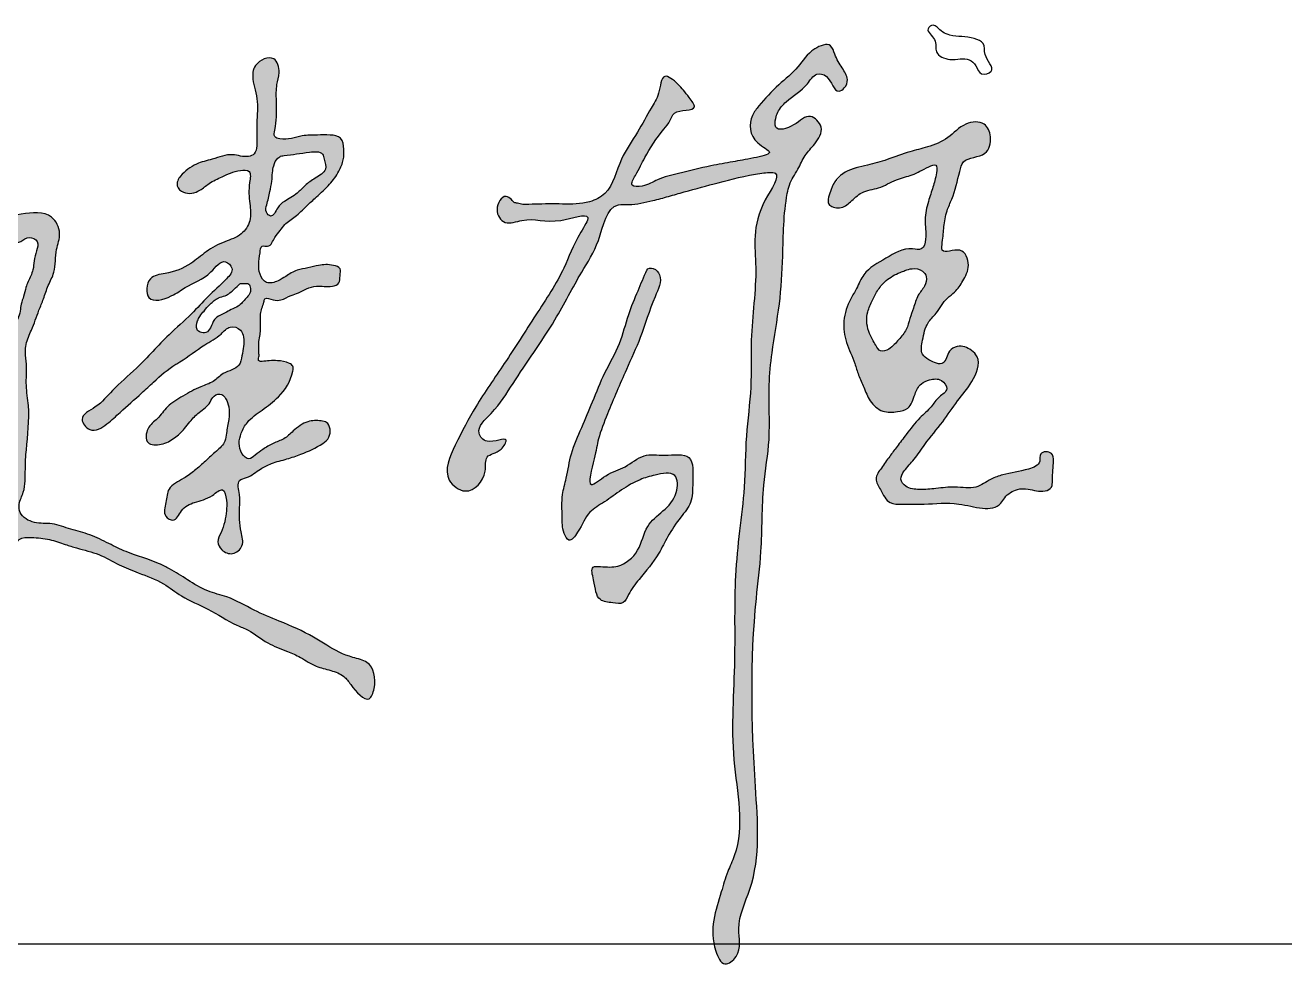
# Model space of a CAD drawing. Extents: x 30064 to 135164, y 17999 to 492668.
# Drawn here: x 111417 to 112410, y 31979 to 32723 of the extents above; entities that cross this region are included whole.
import ezdxf

# ---------------------------------------------------------------- set-up
doc = ezdxf.new("R2010")
doc.units = 0
doc.header["$LTSCALE"] = 1000
doc.header["$MEASUREMENT"] = 0
doc.layers.add('文字和字符', color=7, linetype='Continuous')

msp = doc.modelspace()

# ---------------------------------------------------------------- hatches: boundary and pattern name
at = {"layer": '文字和字符'}
h = msp.add_hatch(color=6, dxfattribs=at)
edge = h.paths.add_edge_path()
edge.add_spline(control_points=[(111819.29, 32581.94), (111819.53, 32581.94), (111844.03, 32582.06), (111859.39, 32581.59), (111880.75, 32592.03), (111884.78, 32616.98), (111900.08, 32637.16), (111909.1, 32655.64), (111917.75, 32667.93), (111918.81, 32687.53), (111933.77, 32675.37), (111938.66, 32668.48), (111949.96, 32654.07), (111928.92, 32657.72), (111925.87, 32646.78), (111916.55, 32636.43), (111906.71, 32621.08), (111900.54, 32608.01), (111892.98, 32595.24), (111906.89, 32595.68), (111916.3, 32602.35), (111935.63, 32606.68), (111954.67, 32611.66), (111975.62, 32615.27), (111988.24, 32617.58), (112010.09, 32621.86), (111988.18, 32631.41), (111987.41, 32648.65), (111998.42, 32663.03), (112010.42, 32675.61), (112027.32, 32689.12), (112035.4, 32703.57), (112052.58, 32710.14), (112055.84, 32697.81), (112060.67, 32690.02), (112066.83, 32681.16), (112064.19, 32673.61), (112055.06, 32667.72), (112052.6, 32683.15), (112039.61, 32685.74), (112032.18, 32672.27), (112019.64, 32665.92), (112010.9, 32655.97), (112008.69, 32649.09), (112007.41, 32638.33), (112025.23, 32643.34), (112034.85, 32655.13), (112048.44, 32641.87), (112040.35, 32629.3), (112031.56, 32620.57), (112026.55, 32608.56), (112019.98, 32599.42), (112015.05, 32576.2), (112015, 32544.74), (112012.64, 32502.62), (112006.17, 32469.17), (112002.76, 32433.53), (112005.47, 32398.52), (111997.69, 32355.09), (111998.8, 32312.99), (111988.53, 32234.2), (111990.25, 32146.12), (111998.18, 32056.59), (111976.4, 32014.82), (111983.28, 31991.82), (111967.44, 31979.2), (111954.55, 32007.27), (111963.58, 32029.96), (111970.28, 32054.87), (111985.91, 32086.92), (111971.42, 32145.93), (111977.87, 32218.44), (111975.68, 32278.94), (111980.27, 32324.02), (111985.15, 32360.55), (111984.74, 32398.56), (111990.5, 32437.09), (111988.29, 32481.23), (111996.5, 32532.59), (111988.15, 32570.38), (112016.02, 32608.44), (111987.14, 32605.03), (111966.76, 32599.37), (111941.49, 32592.93), (111924.53, 32587.81), (111909.92, 32584.19), (111897.08, 32581.04), (111875.96, 32582.68), (111871.29, 32551.72), (111853.16, 32524.93), (111833.22, 32485.04), (111806.35, 32448.52), (111789.33, 32420.08), (111771.06, 32404.36), (111782.04, 32390.98), (111800.28, 32400.84), (111791.97, 32385.4), (111778.88, 32385.05), (111782.16, 32366.87), (111766.68, 32350.27), (111744.7, 32367.07), (111757.79, 32395.32), (111772.71, 32423.95), (111796.42, 32457.68), (111818.97, 32493.37), (111842.3, 32528.58), (111849.9, 32552.1), (111866.78, 32577.58), (111832.12, 32564.14), (111815.7, 32572.95), (111795.22, 32564.15), (111786.33, 32577.21), (111793.92, 32590.43), (111800.47, 32586.02), (111802.47, 32582.93), (111806.12, 32582.61), (111810.63, 32580.9), (111819.19, 32581.94), (111819.29, 32581.94)], knot_values=[0, 0, 0, 0, 30.010681, 59.710914, 78.593199, 120.407305, 154.524141, 185.004149, 203.061643, 222.774317, 238.80713, 258.455944, 270.333782, 293.330836, 302.766156, 314.154011, 351.592667, 373.783884, 384.727657, 395.744414, 413.857163, 437.957453, 474.261753, 498.637383, 521.996218, 540.039757, 556.440551, 586.981856, 599.46137, 631.292047, 659.861277, 686.798362, 704.454635, 714.77327, 731.806988, 745.746399, 755.60273, 762.331918, 783.607358, 794.2488, 808.935268, 839.224822, 854.000646, 861.29652, 870.524529, 890.282084, 910.927322, 927.245681, 946.958313, 963.356978, 980.390735, 1000.003082, 1009.515457, 1078.314372, 1130.678307, 1184.843128, 1219.935368, 1279.461792, 1329.992924, 1402.614913, 1454.086505, 1659.988392, 1772.185683, 1817.246483, 1847.677046, 1862.240127, 1879.608782, 1944.488332, 1967.79145, 1986.349178, 2091.415626, 2201.453187, 2292.790848, 2342.000053, 2390.03078, 2446.006624, 2499.916829, 2551.206876, 2630.928051, 2705.368541, 2736.511304, 2751.139397, 2799.882761, 2838.437816, 2856.100871, 2874.060326, 2900.839764, 2911.90203, 2956.44123, 2995.684828, 3055.617738, 3138.927419, 3179.415616, 3204.798199, 3217.112426, 3237.828089, 3249.032304, 3266.585733, 3281.97368, 3312.759311, 3333.895438, 3372.534497, 3420.293911, 3476.863372, 3540.284988, 3599.822241, 3643.146119, 3661.15915, 3690.737213, 3733.200125, 3751.837118, 3768.448916, 3785.656639, 3792.541545, 3796.752385, 3800.355287, 3806.580356, 3819.839144, 3819.839144, 3819.839144, 3819.839144], degree=3, periodic=0)
h = msp.add_hatch(color=6, dxfattribs=at)
edge = h.paths.add_edge_path()
edge.add_spline(control_points=[(111539.8, 32603.94), (111539.91, 32604.07), (111552.44, 32615.64), (111565.51, 32616.66), (111579.68, 32622.91), (111590.7, 32618.07), (111598.97, 32621.28), (111600.55, 32631.09), (111599.12, 32644.33), (111601.36, 32659.38), (111598.69, 32671.66), (111596.2, 32680.96), (111597.04, 32693.33), (111614.59, 32700.95), (111618.77, 32685.63), (111614.98, 32675.3), (111615.44, 32663.37), (111615.67, 32651.17), (111614.69, 32642.44), (111612.84, 32634.57), (111623.26, 32631.63), (111633.54, 32636.28), (111647.23, 32636.2), (111656.97, 32636.69), (111667.49, 32635.08), (111668.75, 32625.11), (111668.55, 32616.38), (111664.51, 32606.69), (111657.31, 32596.71), (111647.78, 32588.39), (111638.69, 32579.95), (111630.94, 32572.01), (111622.59, 32567.14), (111618.21, 32560.6), (111613.34, 32555.74), (111610.85, 32547.19), (111602.92, 32549.97), (111602.19, 32538.31), (111599.8, 32529.72), (111607.16, 32518.11), (111616.42, 32520.94), (111623.55, 32525.45), (111631.06, 32530.24), (111640.24, 32531.4), (111649.69, 32534.16), (111657.88, 32534.54), (111666.9, 32531.76), (111665.08, 32525.32), (111665.82, 32519.06), (111656.83, 32515.86), (111648.44, 32518.23), (111639.26, 32515.4), (111633.17, 32511.75), (111626.07, 32509.79), (111619.79, 32506.04), (111613.02, 32505.64), (111606.25, 32509.2), (111605.07, 32501.86), (111602.46, 32496.86), (111602.94, 32489.51), (111602.99, 32484.21), (111602.48, 32478.73), (111601.31, 32473.75), (111601.66, 32468.83), (111601.45, 32464.77), (111601.86, 32461.82), (111599.91, 32456.73), (111609.98, 32458.89), (111617.01, 32458.45), (111623.82, 32457.73), (111629.09, 32454.3), (111627.25, 32443.1), (111619.42, 32430.73), (111604.56, 32419.79), (111592.95, 32411.75), (111586.12, 32399.69), (111584.8, 32387.96), (111593.43, 32379.18), (111599.17, 32384.88), (111605.12, 32388.77), (111612.48, 32393.76), (111621.78, 32396.25), (111629.39, 32404.22), (111638.83, 32411.31), (111648.52, 32411.44), (111657.83, 32409.91), (111658.87, 32398.42), (111648.57, 32390.65), (111637.17, 32385.36), (111623.37, 32380.77), (111612.36, 32378.16), (111601.62, 32372.89), (111594.78, 32366.66), (111583.36, 32364.28), (111587.3, 32352.53), (111585.92, 32339.94), (111586.39, 32326.4), (111590.54, 32312.65), (111581.21, 32304.53), (111572.22, 32308.25), (111567.92, 32315.97), (111573.77, 32325.98), (111576.01, 32337.45), (111576.46, 32347.92), (111573.86, 32360.14), (111562.77, 32349.33), (111551.79, 32347.8), (111540.2, 32342.31), (111535.72, 32330.33), (111525.28, 32336.57), (111528.89, 32346.77), (111529.17, 32359.43), (111541.72, 32364.82), (111551.17, 32371.87), (111559.51, 32379.51), (111567.57, 32386.81), (111575.19, 32393.43), (111576.03, 32402.97), (111578.08, 32411.67), (111578.46, 32421.26), (111576.19, 32427.99), (111572.23, 32433.02), (111565.37, 32431.4), (111562.88, 32423.39), (111554.56, 32418.31), (111547.75, 32411.44), (111542.38, 32403.72), (111534.95, 32397), (111525.79, 32392.02), (111511.55, 32391.43), (111512.84, 32406.37), (111522.39, 32412.54), (111529.4, 32423.47), (111542.07, 32430.74), (111553.89, 32437.72), (111565.96, 32441.25), (111573.68, 32450.15), (111586.28, 32452), (111588.65, 32464.95), (111590.75, 32474.09), (111587.46, 32483.86), (111578, 32486.73), (111570.51, 32477.18), (111556.14, 32470.18), (111545.12, 32460.82), (111530.69, 32452.49), (111520.82, 32443.94), (111506.9, 32430.58), (111494.02, 32419.78), (111482.56, 32408.45), (111469.26, 32400.33), (111458.02, 32414.59), (111475.78, 32422.41), (111486.82, 32436.9), (111508.42, 32454.53), (111527.12, 32476.6), (111547.44, 32493.57), (111561.58, 32509.87), (111573, 32519.2), (111582.86, 32530.63), (111572.85, 32540.15), (111561.7, 32523.28), (111545.86, 32518.76), (111532.57, 32508.12), (111511.19, 32502.34), (111513.34, 32525.59), (111531.36, 32527.04), (111546.57, 32533.03), (111560.12, 32545.1), (111573.71, 32552.41), (111587.99, 32556.6), (111595.99, 32568.84), (111594.21, 32583.7), (111593.06, 32595.03), (111596.19, 32608.97), (111583.1, 32608.45), (111573.92, 32603.89), (111562.6, 32599.08), (111554.49, 32591.19), (111544.09, 32589.26), (111534.59, 32595.32), (111539.74, 32603.87), (111539.8, 32603.94)], knot_values=[0, 0, 0, 0, 21.814226, 40.014518, 62.705103, 80.181203, 87.059593, 95.960741, 117.525979, 144.48919, 157.446323, 169.514731, 184.787555, 205.834293, 221.965238, 235.360358, 252.742704, 270.71375, 285.202589, 292.391017, 298.294038, 323.168932, 339.890762, 353.677583, 365.620364, 378.129251, 389.526685, 402.989381, 420.611403, 440.531037, 455.37129, 472.336878, 486.5792, 494.822314, 504.352288, 516.704907, 522.699181, 530.27695, 553.639261, 565.149337, 577.864888, 587.528817, 601.603428, 613.797645, 625.753182, 641.937729, 649.9788, 657.766267, 665.645468, 673.686615, 691.069983, 702.267642, 712.223711, 720.551303, 732.907569, 741.299569, 750.370401, 754.159277, 767.819998, 775.008381, 783.993926, 790.014194, 797.893351, 805.081778, 810.473088, 814.666318, 817.720913, 829.769177, 838.760629, 852.283854, 856.964277, 862.355586, 894.641394, 917.573479, 938.655869, 952.338385, 974.413595, 984.091028, 992.098792, 1002.565424, 1015.429981, 1028.359865, 1041.617731, 1060.692449, 1075.149999, 1081.330321, 1097.650211, 1107.252151, 1133.82575, 1149.932866, 1167.658992, 1180.945792, 1198.851742, 1207.212315, 1222.48382, 1236.906949, 1263.262694, 1278.557776, 1291.815576, 1304.435541, 1313.922398, 1324.654884, 1349.142625, 1361.020488, 1372.838601, 1385.371679, 1406.33795, 1423.525104, 1437.340436, 1446.079862, 1461.351368, 1476.168885, 1496.200813, 1510.803882, 1526.560496, 1542.662576, 1557.114579, 1565.766985, 1581.249459, 1594.824166, 1604.755407, 1610.756543, 1619.414177, 1627.419657, 1643.634371, 1658.03725, 1667.713087, 1682.728431, 1698.677316, 1713.209272, 1728.480822, 1743.495369, 1760.340716, 1781.062409, 1803.083586, 1817.90876, 1831.829559, 1851.204785, 1861.937228, 1882.369986, 1890.726834, 1902.273459, 1915.005119, 1936.427946, 1969.389218, 1974.338724, 2005.754245, 2023.168452, 2055.026844, 2074.268902, 2093.867831, 2107.78631, 2127.599717, 2153.412209, 2189.440129, 2240.453356, 2274.08225, 2299.89394, 2328.106323, 2341.387876, 2350.989816, 2370.530551, 2403.28468, 2421.19063, 2445.869309, 2466.302067, 2483.491087, 2513.600141, 2534.81948, 2557.988589, 2577.732832, 2594.915337, 2613.696208, 2636.660478, 2648.798069, 2658.352665, 2679.53953, 2695.582632, 2708.030864, 2726.091721, 2735.787779, 2747.159611, 2747.159611, 2747.159611, 2747.159611], degree=3, periodic=0)
edge = h.paths.add_edge_path(flags=16)
edge.add_spline(control_points=[(111586.5, 32519.01), (111586.46, 32518.97), (111580.55, 32513.25), (111576.46, 32509.69), (111568.57, 32508.18), (111563.25, 32503.32), (111558.72, 32498.1), (111555.07, 32493.83), (111552.73, 32489.14), (111551.43, 32483.62), (111555.51, 32480.43), (111560.37, 32479.85), (111564.18, 32484.92), (111565.58, 32490.79), (111570.5, 32494.3), (111575.31, 32496.03), (111579.74, 32499.17), (111586.4, 32501.29), (111590.32, 32506.67), (111594.57, 32510.91), (111595.26, 32515.04), (111593.92, 32519.93), (111590.32, 32519.21), (111586.52, 32519.04), (111586.5, 32519.01)], knot_values=[0, 0, 0, 0, 8.439041, 20.62857, 28.097042, 39.877603, 49.765051, 57.178901, 62.854461, 72.258155, 76.58164, 82.950578, 90.312624, 100.188639, 107.6845, 114.090351, 121.535477, 130.11106, 142.317774, 148.462757, 154.387511, 159.526625, 165.895648, 169.459976, 169.459976, 169.459976, 169.459976], degree=3, periodic=0)
edge = h.paths.add_edge_path(flags=16)
edge.add_spline(control_points=[(111616.56, 32618), (111616.51, 32617.95), (111612.47, 32611.95), (111612.3, 32606.44), (111611.85, 32599.31), (111610.07, 32590.95), (111608.34, 32583.02), (111606.19, 32575.83), (111612.34, 32570.01), (111615.81, 32579.71), (111622.68, 32584.99), (111631.32, 32589.31), (111638.16, 32597.03), (111645.65, 32602.51), (111655.87, 32607.85), (111653.28, 32615.99), (111651.68, 32623.87), (111636.81, 32622.54), (111626.54, 32619.9), (111618.66, 32620.18), (111616.58, 32618.01), (111616.56, 32618)], knot_values=[0, 0, 0, 0, 9.334311, 17.140719, 26.361451, 38.018579, 52.789195, 61.01517, 67.124154, 79.068588, 89.242621, 105.885881, 117.802758, 131.460083, 146.451071, 157.202444, 163.309657, 177.435607, 205.630785, 210.588468, 213.165382, 213.165382, 213.165382, 213.165382], degree=3, periodic=0)
h = msp.add_hatch(color=6, dxfattribs=at)
edge = h.paths.add_edge_path()
edge.add_spline(control_points=[(112052.64, 32593.33), (112052.7, 32593.52), (112064.02, 32611.75), (112080.48, 32611.55), (112097.84, 32617.12), (112113.13, 32623.09), (112129.69, 32626.8), (112145.58, 32633.14), (112156.24, 32646.17), (112174.07, 32647.91), (112179.83, 32634.21), (112175.61, 32617.65), (112157.09, 32619.62), (112152.58, 32602.42), (112149.82, 32589.65), (112143.25, 32575.93), (112141.29, 32563.91), (112140.84, 32554.59), (112138.61, 32541.01), (112156.54, 32550.32), (112162.93, 32532.96), (112157.01, 32521.89), (112151.29, 32512.92), (112141.85, 32506.67), (112137.07, 32496.75), (112127.17, 32487.62), (112125.08, 32476.12), (112122.62, 32463.97), (112130.72, 32458.1), (112142.82, 32453.09), (112144.01, 32466.22), (112153.41, 32471.26), (112162.38, 32468.21), (112171.5, 32458.39), (112164.33, 32440.92), (112151.84, 32426.91), (112140.43, 32409.22), (112127.79, 32395.02), (112118.76, 32380.97), (112111.29, 32373.4), (112106.05, 32365.08), (112112.43, 32357.64), (112122.98, 32356.57), (112135.95, 32357.64), (112150.6, 32359.84), (112166.37, 32356.44), (112177.38, 32365.07), (112191.51, 32369.94), (112203.97, 32371.2), (112218.65, 32376.6), (112215.96, 32387.03), (112227.68, 32387.32), (112227.98, 32378.9), (112227.42, 32371.97), (112227.01, 32365.17), (112227.17, 32358.13), (112218.57, 32353.93), (112209.69, 32357.88), (112198.11, 32357.57), (112190.39, 32352.63), (112181.8, 32337.48), (112153.74, 32348.23), (112129.41, 32344.94), (112111.74, 32345.66), (112097.07, 32345.05), (112092.53, 32355.98), (112086.02, 32365.49), (112092.94, 32374.58), (112098.35, 32382.59), (112105.08, 32391.41), (112112.86, 32401.6), (112121.1, 32412.66), (112131.49, 32421.27), (112136.68, 32429.81), (112146.29, 32435.51), (112139.45, 32444.93), (112130.84, 32443.83), (112122.52, 32440.53), (112118.05, 32431.46), (112115.36, 32420.36), (112103.83, 32417.95), (112092.66, 32417.3), (112082.55, 32426.07), (112078.91, 32437.24), (112074.02, 32446.72), (112070.77, 32458.99), (112064.09, 32472.26), (112061.19, 32490.29), (112066.37, 32504.82), (112073.33, 32516.04), (112078.84, 32529.92), (112096.25, 32539.07), (112110.84, 32548.53), (112125.18, 32544.84), (112128.41, 32557.38), (112125.59, 32569.12), (112128.78, 32583.12), (112133.14, 32595.5), (112135.4, 32603.57), (112136.68, 32614.44), (112125.65, 32609.62), (112117.74, 32604.51), (112102.86, 32601.64), (112091.14, 32593.68), (112076.76, 32592.63), (112068.48, 32583.71), (112060.5, 32577.73), (112046.77, 32579.76), (112052.61, 32593.21), (112052.64, 32593.33)], knot_values=[0, 0, 0, 0, 24.512001, 49.882294, 72.277412, 98.738469, 118.409447, 143.109669, 167.776883, 187.618262, 203.042037, 222.126752, 247.275306, 258.48372, 289.86628, 303.795246, 321.379231, 338.707377, 347.328395, 366.307106, 385.237264, 403.506228, 418.562709, 428.786369, 449.648574, 463.118664, 483.023077, 498.54091, 507.708607, 523.614939, 538.272825, 548.331434, 564.446663, 573.613544, 601.356343, 627.727416, 655.753502, 687.468657, 707.386499, 724.030195, 733.822997, 742.988374, 758.369859, 776.521682, 797.368312, 820.285411, 838.875384, 852.53501, 881.495768, 896.424896, 904.484831, 916.221913, 924.49056, 934.624145, 946.353648, 953.359124, 961.492881, 980.267656, 992.004738, 1008.557493, 1015.80342, 1061.650078, 1099.490071, 1123.473109, 1136.892554, 1154.792681, 1167.453766, 1180.555905, 1196.223819, 1209.542153, 1226.270416, 1249.735518, 1266.970627, 1281.05191, 1293.130439, 1303.91699, 1316.71909, 1326.731209, 1339.888064, 1357.279911, 1369.076666, 1385.0742, 1402.881823, 1419.32573, 1433.82478, 1447.087554, 1471.921893, 1495.500471, 1520.791964, 1533.894554, 1550.83807, 1581.024251, 1611.984954, 1621.45011, 1633.096343, 1654.387173, 1674.742462, 1691.115782, 1707.380906, 1715.678547, 1723.570803, 1743.940975, 1761.902668, 1783.344225, 1802.439161, 1818.418402, 1831.919163, 1844.453477, 1860.498716, 1860.498716, 1860.498716, 1860.498716], degree=3, periodic=0)
edge = h.paths.add_edge_path(flags=16)
edge.add_spline(control_points=[(112107.03, 32527.99), (112106.9, 32527.93), (112095.23, 32522.21), (112089.74, 32514.87), (112085.07, 32506.01), (112081.3, 32497.96), (112080.42, 32489.31), (112081.76, 32481.8), (112084.94, 32475.54), (112087.96, 32470.63), (112091.23, 32464.49), (112100.14, 32468.04), (112105.53, 32474.85), (112112.47, 32482.49), (112114.37, 32491.72), (112118.01, 32500.4), (112120.19, 32509.84), (112126.52, 32516.36), (112128.91, 32524.09), (112124.33, 32530.41), (112116.82, 32531.5), (112112.13, 32530.11), (112107.07, 32528), (112107.03, 32527.99)], knot_values=[0, 0, 0, 0, 17.49913, 30.768414, 43.809406, 57.820521, 67.761158, 79.395962, 89.172864, 96.402516, 104.532234, 113.624822, 128.719094, 142.570854, 155.091253, 167.081152, 182.063386, 194.044375, 204.792336, 212.007375, 223.839632, 231.821798, 237.531752, 237.531752, 237.531752, 237.531752], degree=3, periodic=0)
h = msp.add_hatch(color=6, dxfattribs=at)
edge = h.paths.add_edge_path()
edge.add_spline(control_points=[(111392.04, 32569.19), (111392.27, 32569.27), (111417.27, 32575.17), (111436.97, 32577.01), (111446.66, 32559.07), (111440.44, 32544.64), (111441.94, 32529.94), (111435.21, 32517.86), (111432.07, 32507.62), (111427.27, 32496.07), (111423.78, 32485.81), (111418.85, 32475.32), (111416.74, 32466.02), (111419.01, 32453.31), (111417.46, 32439.18), (111421.5, 32416.84), (111418.57, 32394.71), (111417.11, 32372.12), (111417.94, 32357.15), (111412.05, 32346.73), (111413.11, 32336.05), (111424.77, 32329.35), (111439.13, 32331.04), (111453.37, 32325.13), (111468.88, 32321.78), (111482.93, 32314.53), (111500.63, 32305.7), (111517.52, 32301.48), (111533.47, 32293.38), (111545.71, 32285.51), (111560.16, 32276.36), (111579.25, 32272.37), (111596.95, 32261.7), (111620.17, 32252.21), (111639.82, 32243.93), (111657.92, 32232.07), (111671.56, 32224.93), (111691.28, 32221.46), (111694.84, 32204.81), (111687.53, 32186.13), (111675.38, 32201.25), (111668.52, 32210.71), (111657.93, 32214.71), (111645.74, 32217.14), (111635.33, 32224.59), (111622.41, 32230.2), (111607.61, 32235.41), (111595.99, 32245.32), (111578.97, 32251.85), (111562.67, 32263.1), (111541.77, 32271.12), (111525.53, 32284.28), (111508.04, 32290.61), (111490.74, 32297.41), (111475.65, 32306.59), (111460.71, 32309.92), (111447.8, 32313.86), (111436.09, 32318.27), (111424.34, 32319.12), (111411.28, 32319.37), (111408.62, 32308.34), (111405.89, 32297.18), (111394.07, 32287.56), (111388.83, 32271.99), (111375, 32269.42), (111361.34, 32269.23), (111355.46, 32285.4), (111341.53, 32293.19), (111334.98, 32312.04), (111350.46, 32322.06), (111359.48, 32332.55), (111372.45, 32340.71), (111383.45, 32349.78), (111397.86, 32340.82), (111402.2, 32352.57), (111402.92, 32362.01), (111403.87, 32375.75), (111407.98, 32394.06), (111404.96, 32417.05), (111405.55, 32441.39), (111402.07, 32460.72), (111404.72, 32475.48), (111408.92, 32486.83), (111413.63, 32495.03), (111413.84, 32503.45), (111416.53, 32509.37), (111417.76, 32517.16), (111421.15, 32523.82), (111423.92, 32530.64), (111424.18, 32537.57), (111426.11, 32544.44), (111428.86, 32552.89), (111419.9, 32557.16), (111414.75, 32552.25), (111408.37, 32550.81), (111408.14, 32542.25), (111396.51, 32546.39), (111393.07, 32554.2), (111392.88, 32561.23), (111393.94, 32565.81), (111392, 32569.17), (111392.04, 32569.19)], knot_values=[0, 0, 0, 0, 31.567408, 64.804615, 84.514899, 102.449572, 127.665217, 143.393176, 158.761139, 172.306084, 195.386314, 203.777391, 220.63047, 233.896682, 257.032253, 279.176201, 327.700844, 348.661996, 374.096735, 388.033075, 396.915328, 415.877792, 435.250381, 456.66983, 478.431065, 501.305126, 522.015154, 560.722472, 573.046245, 596.2976, 621.456877, 643.421109, 676.452722, 706.559804, 747.979879, 764.804525, 796.369237, 812.756663, 842.42195, 854.740888, 879.873646, 891.588111, 907.370515, 923.988969, 943.623296, 959.405623, 982.733778, 1008.381509, 1021.700495, 1058.208083, 1090.24983, 1114.093944, 1144.201026, 1166.925646, 1191.573171, 1217.002209, 1229.971469, 1248.063792, 1268.029249, 1281.440462, 1294.753802, 1308.690116, 1329.858381, 1355.865323, 1368.43417, 1386.209945, 1406.30905, 1430.06276, 1453.845898, 1470.989804, 1499.087867, 1512.54167, 1535.266273, 1553.042048, 1560.571233, 1580.172383, 1594.917168, 1617.197884, 1657.975453, 1689.943564, 1718.67234, 1738.776712, 1751.36341, 1769.195262, 1777.025624, 1785.794542, 1795.901638, 1809.568461, 1816.675984, 1826.397683, 1837.686133, 1847.881877, 1857.816128, 1868.115168, 1875.917125, 1881.585263, 1896.597226, 1905.82176, 1918.671785, 1923.218896, 1927.782629, 1927.782629, 1927.782629, 1927.782629], degree=3, periodic=0)
edge = h.paths.add_edge_path(flags=17)
edge.add_spline(control_points=[(111362.29, 32314.78), (111362.23, 32314.74), (111356.56, 32311.08), (111356.47, 32305.11), (111356.89, 32299.4), (111359.13, 32293.07), (111364.39, 32289.83), (111366.64, 32284.72), (111370.87, 32283.27), (111374.67, 32283.23), (111377.55, 32285.66), (111380.75, 32288.23), (111384.47, 32289.18), (111388.5, 32290.66), (111391.01, 32294.32), (111394.37, 32298.54), (111397.03, 32305.52), (111398.97, 32313.38), (111402.48, 32321.43), (111402.12, 32327.33), (111402.89, 32334.79), (111392.82, 32334.47), (111385.15, 32337.01), (111379.48, 32332.79), (111375.41, 32329.74), (111372.86, 32326.23), (111370.76, 32322.8), (111367.88, 32320.6), (111366.63, 32317.13), (111362.35, 32314.81), (111362.29, 32314.78)], knot_values=[0, 0, 0, 0, 9.663903, 14.696519, 25.589324, 33.287033, 41.448102, 50.312117, 54.669885, 59.317586, 65.471876, 69.610934, 76.339168, 81.250991, 86.994431, 94.228062, 103.814692, 117.550507, 128.275999, 139.362893, 142.658643, 157.109971, 167.517587, 177.222957, 183.783609, 188.977779, 195.04957, 200.641099, 203.083872, 211.139425, 211.139425, 211.139425, 211.139425], degree=3, periodic=0)
h = msp.add_hatch(color=6, dxfattribs=at)
edge = h.paths.add_edge_path()
edge.add_spline(control_points=[(111907.35, 32529.9), (111907.28, 32529.72), (111898.92, 32510.13), (111892.54, 32494.84), (111886.58, 32470.76), (111873.94, 32449.59), (111865, 32426.92), (111856.17, 32405.7), (111847.14, 32386.2), (111844.69, 32367.84), (111839.93, 32351.7), (111840.79, 32336.53), (111840.42, 32325.15), (111846.19, 32313.96), (111856.14, 32327.11), (111859.76, 32338.89), (111875.06, 32347.45), (111887.16, 32356.83), (111900.76, 32364.78), (111914.02, 32368.64), (111932.13, 32372.14), (111931.84, 32343.87), (111906.33, 32334.5), (111902.66, 32308.08), (111886.51, 32294.77), (111874.21, 32296.1), (111862.25, 32296.74), (111866.87, 32282.58), (111867.06, 32269.14), (111879.79, 32267.78), (111889.44, 32266.1), (111893.84, 32276.83), (111903.36, 32288.86), (111915.68, 32303.16), (111924.19, 32321.1), (111932.89, 32333.96), (111943.83, 32346.91), (111943.13, 32363), (111945.19, 32387.03), (111921.68, 32382.7), (111904.59, 32386.06), (111890.47, 32373.3), (111876.83, 32370.47), (111858.21, 32353.92), (111866.7, 32382.02), (111868.83, 32397.83), (111878.58, 32422.25), (111889.59, 32448.16), (111903.79, 32478.69), (111910.76, 32503.49), (111920.26, 32522.37), (111914.26, 32532.74), (111907.38, 32529.95), (111907.35, 32529.9)], knot_values=[0, 0, 0, 0, 24.542793, 52.435959, 85.650583, 121.512598, 155.916917, 186.540407, 217.474406, 244.606868, 263.102829, 287.388558, 305.597528, 314.527085, 327.332873, 353.193682, 372.630675, 395.352625, 418.617204, 435.772151, 457.249665, 475.959444, 524.49024, 552.742939, 580.507685, 599.437854, 607.362997, 621.159879, 644.090151, 657.95728, 669.398503, 679.892715, 700.008206, 736.031643, 756.664286, 782.242284, 801.590045, 823.390719, 851.090423, 877.54929, 900.135028, 924.011869, 947.574779, 965.855715, 994.232281, 1016.328926, 1045.309406, 1098.032674, 1136.336698, 1183.774373, 1208.195694, 1217.866995, 1225.149506, 1225.149506, 1225.149506, 1225.149506], degree=3, periodic=0)

# ---------------------------------------------------------------- linework, layer by layer
msp.add_line((105180.82, 31998.87), (113180.82, 31998.87))
at = {"layer": '文字和字符', "color": 6}
for points, start_tangent, end_tangent in [([(112136.13, 32721.29), (112146.29, 32715.04), (112155.67, 32713.87), (112165.44, 32712.31), (112172.48, 32708.4), (112174.04, 32699.81), (112178.73, 32686.53), (112171.3, 32684.58), (112166.61, 32690.83), (112161.53, 32695.51), (112146.29, 32695.9), (112135.74, 32701.76), (112134.17, 32711.53), (112129.09, 32720.12), (112133, 32722.86), (112136.13, 32721.29)], (0.676765, -0.736199), (0.676765, -0.736199)), ([(111819.29, 32581.94), (111840.92, 32581.94), (111862.25, 32583.73), (111874.19, 32590.25), (111887.44, 32617.32), (111899.98, 32638.46), (111910.79, 32657.58), (111916.61, 32669.22), (111921.6, 32682.52), (111931.59, 32676.7), (111940.74, 32665.9), (111944.89, 32658.41), (111929.09, 32653.43), (111925.62, 32647.58), (111920.77, 32640.96), (111905.8, 32618.51), (111898.31, 32604.38), (111895.82, 32596.9), (111903.71, 32596.08), (111915.78, 32601.06), (111932.42, 32606.04), (111957.89, 32612.02), (111975.16, 32615.22), (111991.71, 32618.28), (112003.95, 32622.67), (111994.8, 32630.15), (111990.64, 32651.76), (111995.64, 32659.25), (112011.44, 32675.87), (112026.41, 32690), (112039.72, 32704.13), (112052.2, 32706.63), (112055.53, 32699.98), (112061.35, 32689.17), (112065.51, 32680.03), (112063.01, 32673.38), (112058.85, 32670.88), (112048.87, 32682.52), (112041.39, 32684.18), (112033.9, 32676.7), (112017.26, 32662.57), (112010.61, 32654.26), (112008.94, 32649.27), (112008.94, 32642.62), (112023.09, 32644.28), (112036.39, 32650.93), (112044.71, 32642.62), (112039.72, 32629.32), (112032.24, 32620.18), (112026.41, 32609.37), (112019.76, 32596.9), (112018.09, 32590.25), (112014.48, 32540.8), (112011.83, 32503.16), (112006.05, 32464.56), (112003.87, 32439.36), (112003.67, 32396.46), (111999.64, 32360.27), (111997.34, 32307.99), (111993.7, 32271.07), (111992.98, 32122.69), (111988.61, 32041.96), (111979.88, 32010.68), (111977.69, 31988.86), (111968.96, 31983.04), (111961.68, 31993.22), (111966.05, 32039.77), (111971.14, 32055.78), (111976.24, 32068.14), (111975.99, 32143.86), (111976.47, 32223.15), (111977.28, 32288.97), (111980.49, 32324.29), (111984.13, 32358.71), (111985.83, 32399.01), (111989.28, 32437.71), (111989.67, 32474.67), (111993.2, 32532.01), (112000.73, 32585.13), (112008.46, 32606.2), (111997.92, 32606.2), (111963.61, 32598.65), (111936.78, 32591.45), (111924.55, 32587.93), (111912.01, 32584.71), (111892.96, 32581.6), (111885, 32581.25), (111869.21, 32553.31), (111856.03, 32528.28), (111834.85, 32490.65), (111801.89, 32440.46), (111784.63, 32416.94), (111775.21, 32401.26), (111781.49, 32394.98), (111796.4, 32395.77), (111792.48, 32388.71), (111781.49, 32382.44), (111779.92, 32371.46), (111764.23, 32355.78), (111751.67, 32364.4), (111756.38, 32391.85), (111772.6, 32422.2), (111795.03, 32456.24), (111819.94, 32494.57), (111841.91, 32531.42), (111855.25, 32559.65), (111860.74, 32571.41), (111839.55, 32569.06), (111808.95, 32569.06), (111795.61, 32567.49), (111789.34, 32577.68), (111796.4, 32587.88), (111800.68, 32585.37), (111802.83, 32583.23), (111805.35, 32582.6), (111809.74, 32581.67), (111819.29, 32581.94)], (1, 0), (1, 0)), ([(111539.8, 32603.94), (111552.33, 32613.44), (111564.85, 32617.32), (111580.84, 32620.78), (111593.36, 32619.48), (111597.85, 32621.59), (111599.84, 32627.68), (111599.84, 32643.22), (111600.28, 32662.65), (111598.58, 32671.83), (111596.82, 32680.35), (111598.98, 32691.14), (111613.23, 32696.32), (111617.55, 32685.53), (111615.83, 32676.03), (111615.39, 32663.51), (111615.39, 32650.56), (111614.1, 32640.2), (111614.1, 32635.02), (111617.99, 32633.3), (111635.76, 32635.6), (111647.79, 32636.32), (111657.73, 32636.32), (111665.94, 32633.73), (111668.53, 32625.09), (111668.1, 32616.89), (111664.64, 32607.83), (111657.3, 32597.47), (111646.93, 32587.54), (111639.11, 32580.24), (111630.08, 32572), (111621.99, 32565.67), (111618.29, 32561.03), (111614.1, 32555.59), (111608.48, 32548.68), (111604.16, 32548.68), (111602.44, 32543.5), (111602.44, 32526.67), (111607.62, 32520.19), (111616.69, 32521.49), (111622.74, 32524.94), (111631.69, 32529.72), (111640.26, 32531.64), (111648.66, 32533.57), (111660.32, 32533.57), (111665.5, 32530.98), (111665.5, 32525.37), (111664.64, 32519.76), (111659.46, 32517.17), (111646.93, 32517.17), (111639.15, 32515.01), (111632.7, 32511.87), (111627.06, 32509.83), (111618.85, 32506.38), (111612.8, 32506.38), (111606.32, 32507.24), (111605.46, 32504.65), (111602.87, 32495.15), (111602.87, 32489.97), (111602.87, 32483.5), (111602.44, 32479.18), (111601.57, 32473.57), (111601.57, 32468.39), (111601.57, 32464.5), (111601.57, 32461.48), (111601.14, 32459.32), (111609.78, 32458.46), (111616.26, 32458.46), (111625.76, 32456.3), (111628.35, 32454.14), (111628.35, 32450.26), (111616.97, 32429.97), (111604.12, 32419.57), (111592.5, 32409.79), (111587.6, 32401.23), (111588.22, 32385.33), (111593.72, 32381.05), (111598.62, 32384.11), (111604.72, 32388.54), (111612.69, 32393.28), (111621.25, 32396.95), (111628.6, 32403.06), (111640.22, 32410.4), (111650.62, 32411.01), (111654.9, 32409.79), (111656.74, 32398.17), (111651.84, 32393.28), (111634.71, 32384.72), (111623.7, 32381.05), (111611.47, 32377.38), (111602.9, 32373.1), (111591.89, 32366.38), (111586.38, 32363.93), (111586.38, 32352.93), (111586.38, 32342.53), (111587.6, 32323.58), (111588.22, 32312.57), (111580.87, 32306.46), (111572.31, 32309.52), (111569.25, 32315.63), (111571.7, 32322.97), (111575.98, 32340.09), (111575.98, 32348.65), (111572.92, 32356.6), (111564.97, 32352.32), (111550.9, 32346.81), (111540.5, 32340.09), (111533.77, 32332.75), (111528.26, 32335.81), (111528.26, 32346.81), (111530.71, 32357.21), (111542.33, 32365.77), (111550.9, 32371.88), (111559.4, 32379.4), (111568.03, 32387.17), (111574.76, 32395.11), (111575.98, 32401.23), (111577.82, 32412.23), (111577.82, 32422.02), (111575.37, 32428.74), (111572.31, 32431.8), (111566.19, 32430.58), (111563.13, 32425.69), (111554.57, 32417.74), (111547.23, 32410.4), (111542.94, 32404.9), (111534.99, 32397.56), (111524.59, 32392.67), (111514.19, 32393.89), (111514.19, 32404.9), (111521.53, 32412.85), (111529.48, 32422.02), (111541.72, 32430.58), (111555.79, 32437.91), (111565.58, 32442.19), (111573.53, 32448.31), (111585.77, 32455.03), (111588.22, 32462.37), (111589.44, 32477.04), (111586.99, 32482.55), (111579.04, 32484.99), (111571.7, 32479.49), (111558.85, 32470.93), (111539.27, 32457.48), (111536.21, 32455.64), (111518.47, 32441.58), (111509.29, 32433.02), (111492.16, 32417.74), (111481.76, 32408.57), (111468.3, 32404.29), (111462.18, 32412.23), (111472.58, 32422.02), (111486.04, 32434.86), (111505.01, 32452.59), (111530.71, 32478.88), (111548.45, 32495.39), (111561.3, 32508.84), (111575.98, 32522.9), (111580.26, 32531.46), (111575.37, 32536.35), (111563.74, 32528.4), (111543.55, 32516.17), (111532.54, 32509.45), (111514.8, 32508.23), (111516.02, 32522.9), (111527.65, 32527.18), (111547.84, 32535.13), (111560.07, 32544.3), (111574.76, 32552.25), (111587.6, 32558.36), (111594.33, 32568.76), (111594.41, 32582.29), (111594.2, 32598.84), (111593.82, 32607.58), (111586.98, 32608.34), (111572.53, 32603.4), (111562.26, 32598.08), (111555.04, 32592.76), (111542.11, 32591.24), (111537.17, 32596.18), (111539.8, 32603.94)], (0.662995, 0.748624), (0.662995, 0.748624)), ([(112052.64, 32593.33), (112063.83, 32607), (112081.24, 32612.59), (112096.78, 32616.94), (112114.81, 32623.15), (112128.49, 32626.88), (112144.65, 32634.34), (112158.95, 32644.9), (112173.25, 32644.9), (112178.22, 32634.96), (112173.87, 32621.91), (112157.08, 32615.08), (112153.98, 32607.62), (112147.76, 32585.88), (112144.03, 32576.56), (112141.54, 32564.13), (112140.3, 32551.71), (112140.3, 32545.5), (112153.98, 32545.5), (112160.81, 32533.69), (112156.46, 32521.27), (112149.99, 32512.55), (112144.35, 32507.82), (112135.33, 32495.79), (112129.11, 32488.34), (112124.76, 32474.67), (112124.76, 32463.49), (112129.73, 32459.14), (112140.92, 32456.65), (112145.89, 32465.97), (112152.11, 32469.7), (112163.3, 32466.59), (112167.65, 32461.62), (112163.63, 32442.04), (112152.34, 32426.75), (112140.58, 32410.33), (112126.43, 32392.38), (112118.01, 32380.75), (112110.33, 32371.54), (112107.64, 32365.02), (112111.48, 32359.64), (112122.24, 32356.96), (112135.3, 32357.72), (112150.27, 32358.88), (112166.79, 32358.88), (112178.7, 32365.02), (112187.91, 32368.47), (112208.27, 32373.08), (112217.1, 32379.22), (112217.87, 32384.98), (112226.32, 32385.36), (112227.86, 32379.6), (112227.47, 32372.31), (112227.09, 32363.87), (112226.32, 32358.88), (112221.33, 32355.81), (112207.89, 32357.34), (112199.44, 32356.96), (112189.45, 32350.43), (112186.38, 32346.21), (112153.35, 32345.44), (112126.08, 32345.44), (112108.79, 32345.44), (112099.19, 32346.59), (112091.51, 32356.96), (112088.05, 32365.4), (112092.28, 32373.85), (112098.81, 32383.06), (112104.57, 32390.73), (112111.87, 32400.33), (112122.62, 32413.38), (112131.42, 32422.14), (112137.98, 32429.88), (112143.75, 32436.41), (112139.52, 32442.93), (112130.3, 32443.32), (112123.77, 32440.25), (112118.78, 32432.19), (112113.02, 32421.06), (112104.95, 32418.37), (112093.43, 32418.75), (112083.45, 32426.81), (112078.45, 32437.56), (112074.25, 32447.13), (112071.27, 32456.21), (112064.83, 32472.91), (112062.65, 32489.76), (112068.09, 32507.15), (112072.65, 32515.42), (112078.43, 32526.18), (112095.84, 32539.23), (112116.91, 32546.55), (112123.73, 32546.55), (112127.14, 32554.22), (112126.72, 32569.56), (112129.31, 32584), (112132.93, 32595.23), (112135.67, 32606.62), (112135.24, 32612.59), (112129.7, 32611.31), (112116.49, 32604.92), (112104.12, 32601.08), (112090.05, 32594.69), (112076.84, 32590.86), (112067.89, 32583.62), (112059.36, 32578.93), (112050.83, 32581.91), (112052.64, 32593.33)], (0.284283, 0.95874), (0.284283, 0.95874)), ([(111616.56, 32618), (111613.28, 32612.13), (111612.28, 32606.6), (111611.75, 32599.97), (111610.22, 32591.71), (111607.78, 32581.35), (111607.49, 32575.43), (111610.75, 32572.47), (111616.38, 32578.98), (111621.71, 32584.01), (111631.78, 32590.53), (111638, 32596.45), (111645.89, 32602.33), (111654, 32609.47), (111653.11, 32617.17), (111651.63, 32621.31), (111641.55, 32622.79), (111621.41, 32620.13), (111617.95, 32619.24), (111616.56, 32618)], (-0.774883, -0.632104), (-0.774883, -0.632104)), ([(111392.04, 32569.19), (111414.28, 32573.95), (111438.11, 32571.57), (111444.47, 32558.87), (111442.09, 32546.16), (111439.93, 32528.12), (111435.56, 32517.66), (111431.76, 32507.26), (111428.22, 32498.16), (111422.23, 32482.65), (111419.84, 32477.09), (111417.46, 32465.18), (111418.25, 32455.65), (111418.25, 32438.98), (111419.84, 32423.1), (111418.25, 32388.17), (111417.46, 32373.09), (111415.87, 32354.82), (111412.69, 32345.3), (111413.49, 32338.95), (111424.61, 32331.01), (111438.52, 32329.85), (111453.37, 32325.63), (111468.41, 32321.2), (111483.4, 32314.33), (111496.9, 32307.98), (111523.12, 32298.46), (111531.07, 32294.49), (111545.37, 32285.75), (111561.25, 32277.02), (111576.35, 32272.26), (111597.8, 32261.93), (111617.66, 32253.2), (111644.67, 32240.5), (111655, 32234.15), (111675.66, 32224.62), (111686.78, 32220.65), (111692.34, 32200.01), (111688.37, 32192.07), (111674.07, 32203.18), (111668.51, 32209.53), (111658.18, 32214.3), (111646.71, 32217.73), (111634.34, 32224.62), (111624.02, 32229.38), (111608.61, 32236.1), (111593.03, 32246.06), (111584.29, 32250.03), (111561.25, 32262.73), (111540.6, 32273.05), (111526.3, 32282.58), (111506.44, 32291.31), (111491.34, 32297.66), (111475.45, 32305.6), (111457.9, 32310.86), (111448.96, 32313.6), (111436.53, 32317.51), (111422.23, 32319.1), (111412.69, 32317.51), (111408.72, 32308.78), (111405.54, 32299.25), (111396.01, 32287.34), (111384.89, 32272.26), (111376.15, 32269.87), (111363.44, 32271.46), (111354.79, 32283.09), (111342.78, 32295.28), (111338.81, 32311.95), (111347.55, 32320.69), (111362.64, 32334.18), (111370.59, 32339.74), (111385.68, 32346.09), (111398.39, 32344.5), (111400.87, 32349.33), (111403, 32363.3), (111403.95, 32373.88), (111406.34, 32389.76), (111405.54, 32419.13), (111404.75, 32442.16), (111403.16, 32462.8), (111405.54, 32477.09), (111408.69, 32485.6), (111413.41, 32497.55), (111414.18, 32503.14), (111416.14, 32509.15), (111417.94, 32516.21), (111421.7, 32525.31), (111423.44, 32530.13), (111424.4, 32537.07), (111426.33, 32544.97), (111426.91, 32552.29), (111420.55, 32555.57), (111413.79, 32552.49), (111408.97, 32549.59), (111407.62, 32545.74), (111397.01, 32547.86), (111393.73, 32553.64), (111393.35, 32562.89), (111393.35, 32566.17), (111392.04, 32569.19)], (0.945021, 0.327011), (0.945021, 0.327011)), ([(111907.35, 32529.9), (111900.43, 32513.62), (111893.1, 32494.9), (111885.77, 32472.12), (111874.37, 32448.92), (111864.6, 32426.14), (111856.05, 32405.79), (111847.91, 32385.04), (111843.83, 32365.91), (111840.98, 32352.89), (111840.58, 32335.4), (111842.21, 32322.38), (111845.87, 32317.09), (111852.79, 32323.19), (111862.56, 32339.06), (111873.97, 32347.2), (111887.4, 32356.56), (111902.06, 32364.69), (111913.87, 32368.36), (111929.34, 32367.95), (111930.56, 32354.52), (111908.03, 32327.77), (111900.08, 32309.03), (111884.45, 32296.54), (111870.81, 32296.25), (111865.13, 32295.68), (111865.41, 32285.74), (111870.81, 32270.13), (111880.47, 32267.57), (111888.71, 32267.86), (111892.97, 32274.1), (111901.21, 32286.03), (111916.84, 32306.76), (111923.94, 32319.82), (111934.17, 32335.15), (111941.85, 32346.8), (111943.55, 32362.41), (111940.5, 32382.14), (111921.52, 32383.95), (111905.25, 32383.5), (111890.34, 32374.92), (111874.97, 32367.69), (111863.67, 32360.91), (111865.93, 32381.24), (111869.29, 32396.81), (111876.33, 32416.47), (111891.24, 32451.41), (111902.18, 32476.76), (111913.88, 32508.88), (111917.4, 32526.12), (111912.47, 32531.05), (111907.35, 32529.9)], (-0.394162, -0.919041), (-0.394162, -0.919041)), ([(112107.03, 32527.99), (112096.15, 32521.61), (112089.77, 32514.49), (112085.27, 32506.24), (112081.52, 32496.86), (112080.77, 32489.74), (112082.27, 32481.49), (112085.27, 32475.12), (112087.9, 32470.62), (112091.65, 32466.12), (112098.03, 32467.62), (112105.91, 32475.12), (112111.84, 32483.15), (112114.67, 32491.71), (112117.54, 32499.86), (112121.29, 32509.99), (112126.17, 32517.11), (112127.69, 32524.71), (112124.7, 32528.96), (112116.41, 32530.98), (112110.85, 32529.52), (112107.03, 32527.99)], (-0.928724, -0.370772), (-0.928724, -0.370772)), ([(111586.5, 32519.01), (111582.11, 32514.81), (111574.97, 32509.69), (111569.85, 32508.04), (111563.08, 32502.92), (111558.32, 32497.62), (111555.03, 32493.41), (111553.2, 32489.75), (111552.83, 32482.99), (111555.21, 32480.97), (111559.79, 32480.61), (111563.45, 32484.45), (111566.56, 32490.85), (111570.8, 32494.19), (111574.99, 32496.12), (111579.65, 32498.79), (111585.22, 32501.46), (111591.45, 32507.68), (111594.19, 32511.15), (111594.92, 32515.36), (111593.64, 32518.83), (111589.07, 32519.2), (111586.5, 32519.01)], (-0.672398, -0.74019), (-0.672398, -0.74019))]:
    msp.add_spline(points, degree=3, dxfattribs=dict(at, start_tangent=start_tangent, end_tangent=end_tangent))

doc.saveas('drawing.dxf')
